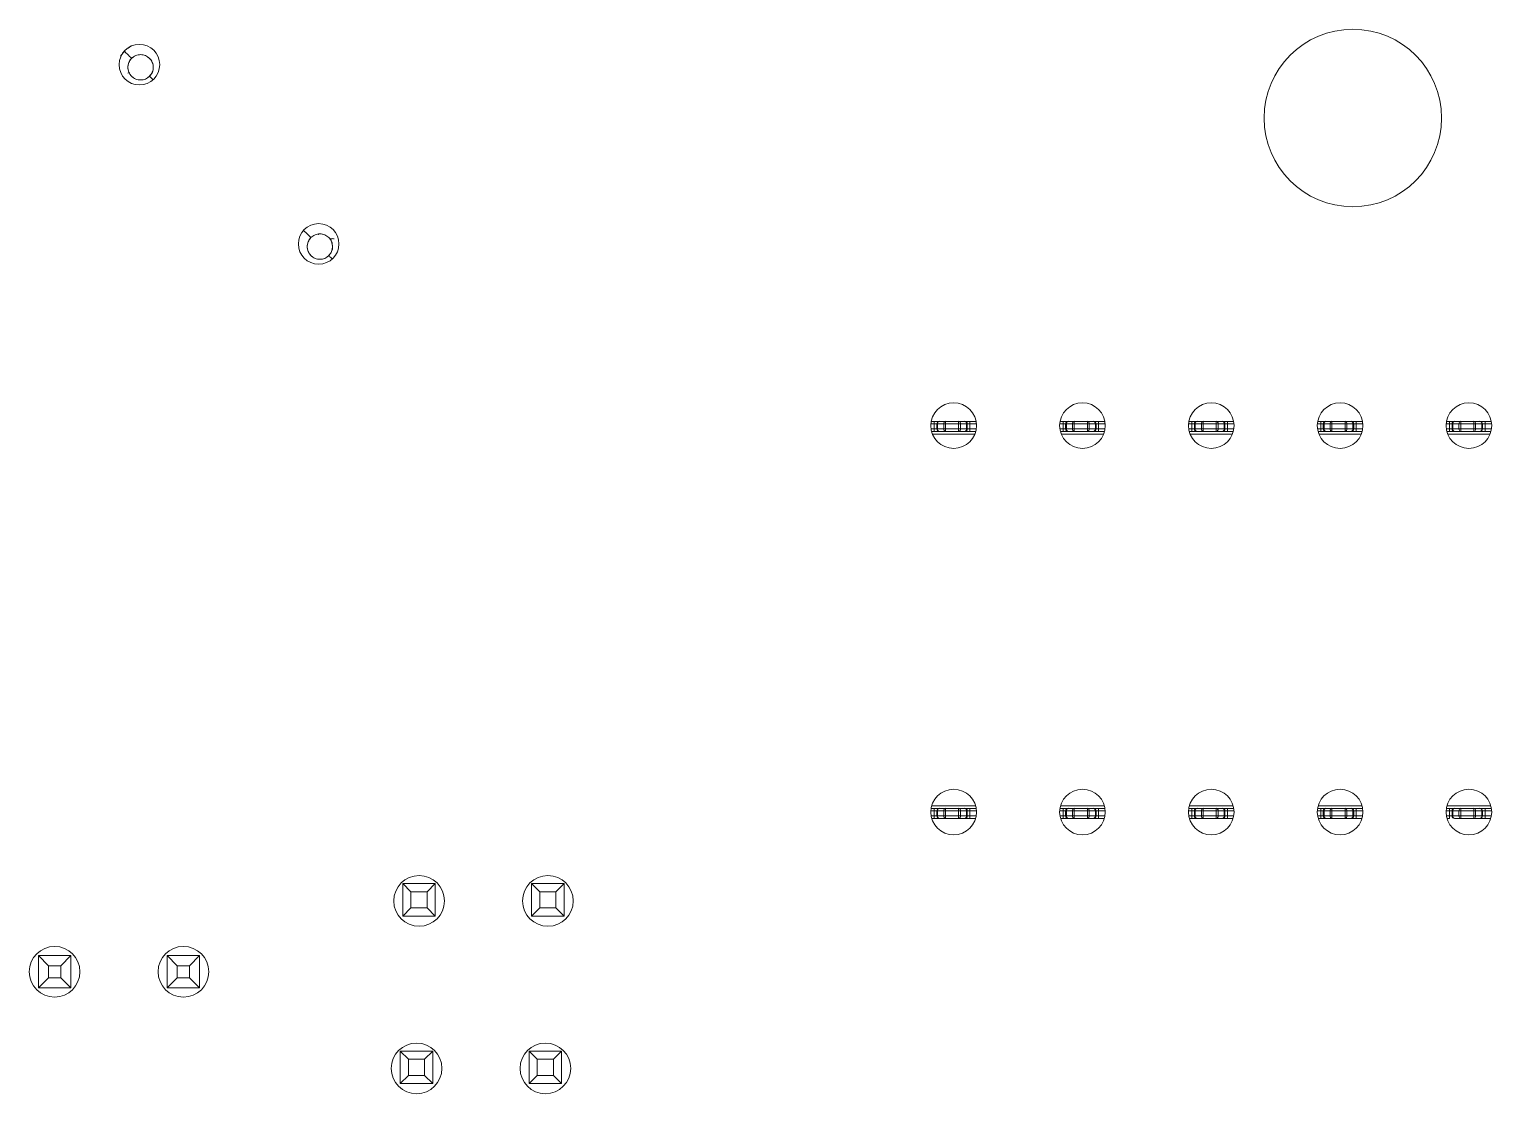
# Model space of a CAD drawing. Header units: millimetres. Extents: x -1 to 210, y -19 to 296.
# Drawn here: x 78.76 to 107.59, y 128.2 to 149.19 of the extents above; entities that cross this region are included whole.
import ezdxf

# ---------------------------------------------------------------- set-up
doc = ezdxf.new("R2010")
doc.units = ezdxf.units.MM

msp = doc.modelspace()

# ---------------------------------------------------------------- linework, layer by layer
at = {"color": 7, "linetype": 'Continuous', "lineweight": 15}
for p, q in [((80.763, 148.856), (80.707, 148.812)), ((80.632, 148.753), (80.554, 148.655)), ((80.697, 148.319), (80.729, 148.323)), ((81.179, 148.326), (81.128, 148.256)), ((84.46, 145.131), (84.465, 145.145)), ((84.269, 145.032), (84.281, 145.034)), ((84.307, 144.736), (84.304, 144.73)), ((96.536, 141.404), (96.602, 141.404)), ((96.542, 141.454), (96.602, 141.454)), ((97.426, 141.454), (96.542, 141.454)), ((96.602, 141.454), (96.602, 141.404)), ((96.602, 141.404), (96.652, 141.404)), ((96.602, 141.304), (96.602, 141.404)), ((96.652, 141.404), (96.667, 141.404)), ((96.652, 141.304), (96.652, 141.404)), ((96.652, 141.404), (96.652, 141.304)), ((96.667, 141.404), (96.788, 141.404)), ((96.667, 141.404), (96.667, 141.304)), ((96.702, 141.454), (96.823, 141.454)), ((96.788, 141.304), (96.788, 141.404)), ((96.788, 141.404), (96.823, 141.404)), ((96.823, 141.454), (96.823, 141.404)), ((96.823, 141.454), (97.082, 141.454)), ((96.823, 141.404), (96.823, 141.304)), ((96.823, 141.404), (97.082, 141.404)), ((97.082, 141.404), (97.082, 141.454)), ((97.082, 141.454), (97.202, 141.454)), ((97.082, 141.304), (97.082, 141.404)), ((97.082, 141.404), (97.117, 141.404)), ((97.117, 141.404), (97.117, 141.304)), ((97.117, 141.404), (97.238, 141.404)), ((97.238, 141.304), (97.238, 141.404)), ((97.238, 141.404), (97.252, 141.404)), ((97.252, 141.404), (97.252, 141.304)), ((97.252, 141.404), (97.302, 141.404)), ((97.252, 141.304), (97.252, 141.404)), ((97.302, 141.454), (97.426, 141.454)), ((97.302, 141.454), (97.302, 141.404)), ((97.302, 141.404), (97.302, 141.304)), ((97.302, 141.404), (97.433, 141.404)), ((99.076, 141.404), (99.142, 141.404)), ((99.082, 141.454), (99.142, 141.454)), ((99.966, 141.454), (99.082, 141.454)), ((99.142, 141.454), (99.142, 141.404)), ((99.142, 141.404), (99.192, 141.404)), ((99.142, 141.304), (99.142, 141.404)), ((99.192, 141.404), (99.207, 141.404)), ((99.192, 141.304), (99.192, 141.404)), ((99.192, 141.404), (99.192, 141.304)), ((99.207, 141.404), (99.328, 141.404)), ((99.207, 141.404), (99.207, 141.304)), ((99.242, 141.454), (99.363, 141.454)), ((99.328, 141.304), (99.328, 141.404)), ((99.328, 141.404), (99.363, 141.404)), ((99.363, 141.454), (99.363, 141.404)), ((99.363, 141.454), (99.622, 141.454)), ((99.363, 141.404), (99.363, 141.304)), ((99.363, 141.404), (99.622, 141.404)), ((99.622, 141.404), (99.622, 141.454)), ((99.622, 141.454), (99.742, 141.454)), ((99.622, 141.304), (99.622, 141.404)), ((99.622, 141.404), (99.657, 141.404)), ((99.657, 141.404), (99.657, 141.304)), ((99.657, 141.404), (99.778, 141.404)), ((99.778, 141.44), (99.778, 141.44)), ((99.778, 141.304), (99.778, 141.404)), ((99.778, 141.404), (99.792, 141.404)), ((99.792, 141.404), (99.792, 141.304)), ((99.792, 141.404), (99.842, 141.404)), ((99.792, 141.304), (99.792, 141.404)), ((99.842, 141.454), (99.966, 141.454)), ((99.842, 141.454), (99.842, 141.404)), ((99.842, 141.404), (99.842, 141.304)), ((99.842, 141.404), (99.973, 141.404)), ((101.616, 141.404), (101.682, 141.404)), ((101.622, 141.454), (101.682, 141.454)), ((102.506, 141.454), (101.622, 141.454)), ((101.682, 141.454), (101.682, 141.404)), ((101.682, 141.404), (101.732, 141.404)), ((101.682, 141.304), (101.682, 141.404)), ((101.732, 141.404), (101.747, 141.404)), ((101.732, 141.304), (101.732, 141.404)), ((101.732, 141.404), (101.732, 141.304)), ((101.747, 141.404), (101.868, 141.404)), ((101.747, 141.404), (101.747, 141.304)), ((101.782, 141.454), (101.903, 141.454)), ((101.868, 141.304), (101.868, 141.404)), ((101.868, 141.404), (101.903, 141.404)), ((101.903, 141.454), (101.903, 141.404)), ((101.903, 141.454), (102.162, 141.454)), ((101.903, 141.404), (101.903, 141.304)), ((101.903, 141.404), (102.162, 141.404)), ((102.162, 141.404), (102.162, 141.454)), ((102.162, 141.454), (102.282, 141.454)), ((102.162, 141.304), (102.162, 141.404)), ((102.162, 141.404), (102.197, 141.404)), ((102.197, 141.404), (102.197, 141.304)), ((102.197, 141.404), (102.318, 141.404)), ((102.318, 141.44), (102.318, 141.44)), ((102.318, 141.304), (102.318, 141.404)), ((102.318, 141.404), (102.332, 141.404)), ((102.332, 141.404), (102.332, 141.304)), ((102.332, 141.404), (102.382, 141.404)), ((102.332, 141.304), (102.332, 141.404)), ((102.382, 141.454), (102.506, 141.454)), ((102.382, 141.454), (102.382, 141.404)), ((102.382, 141.404), (102.382, 141.304)), ((102.382, 141.404), (102.513, 141.404)), ((104.156, 141.404), (104.222, 141.404)), ((104.162, 141.454), (104.222, 141.454)), ((105.046, 141.454), (104.162, 141.454)), ((104.222, 141.454), (104.222, 141.404)), ((104.222, 141.404), (104.272, 141.404)), ((104.222, 141.304), (104.222, 141.404)), ((104.272, 141.404), (104.287, 141.404)), ((104.272, 141.304), (104.272, 141.404)), ((104.272, 141.404), (104.272, 141.304)), ((104.287, 141.404), (104.408, 141.404)), ((104.287, 141.404), (104.287, 141.304)), ((104.322, 141.454), (104.443, 141.454)), ((104.408, 141.404), (104.443, 141.404)), ((104.408, 141.304), (104.408, 141.404)), ((104.443, 141.454), (104.443, 141.404)), ((104.443, 141.454), (104.702, 141.454)), ((104.443, 141.404), (104.443, 141.304)), ((104.443, 141.404), (104.702, 141.404)), ((104.702, 141.404), (104.702, 141.454)), ((104.702, 141.454), (104.822, 141.454)), ((104.702, 141.304), (104.702, 141.404)), ((104.702, 141.404), (104.737, 141.404)), ((104.737, 141.404), (104.737, 141.304)), ((104.737, 141.404), (104.858, 141.404)), ((104.858, 141.304), (104.858, 141.404)), ((104.858, 141.404), (104.872, 141.404)), ((104.872, 141.404), (104.872, 141.304)), ((104.872, 141.404), (104.922, 141.404)), ((104.872, 141.304), (104.872, 141.404)), ((104.922, 141.454), (105.046, 141.454)), ((104.922, 141.454), (104.922, 141.404)), ((104.922, 141.404), (104.922, 141.304)), ((104.922, 141.404), (105.053, 141.404)), ((106.696, 141.404), (106.762, 141.404)), ((106.702, 141.454), (106.762, 141.454)), ((107.586, 141.454), (106.702, 141.454)), ((106.762, 141.454), (106.762, 141.404)), ((106.762, 141.404), (106.812, 141.404)), ((106.762, 141.304), (106.762, 141.404)), ((106.812, 141.404), (106.827, 141.404)), ((106.812, 141.304), (106.812, 141.404)), ((106.812, 141.404), (106.812, 141.304)), ((106.827, 141.404), (106.948, 141.404)), ((106.827, 141.404), (106.827, 141.304)), ((106.862, 141.454), (106.983, 141.454)), ((106.948, 141.404), (106.983, 141.404)), ((106.948, 141.304), (106.948, 141.404)), ((106.983, 141.454), (106.983, 141.404)), ((106.983, 141.454), (107.242, 141.454)), ((106.983, 141.404), (106.983, 141.304)), ((106.983, 141.404), (107.242, 141.404)), ((107.242, 141.404), (107.242, 141.454)), ((107.242, 141.454), (107.362, 141.454)), ((107.242, 141.304), (107.242, 141.404)), ((107.242, 141.404), (107.277, 141.404)), ((107.277, 141.404), (107.277, 141.304)), ((107.277, 141.404), (107.398, 141.404)), ((107.398, 141.304), (107.398, 141.404)), ((107.398, 141.404), (107.412, 141.404)), ((107.412, 141.404), (107.412, 141.304)), ((107.412, 141.404), (107.462, 141.404)), ((107.412, 141.304), (107.412, 141.404)), ((107.462, 141.454), (107.586, 141.454)), ((107.462, 141.454), (107.462, 141.404)), ((107.462, 141.404), (107.462, 141.304)), ((107.462, 141.404), (107.593, 141.404)), ((96.539, 141.304), (96.602, 141.304)), ((96.55, 141.254), (96.602, 141.254)), ((97.419, 141.254), (96.55, 141.254)), ((96.566, 141.204), (97.403, 141.204)), ((96.652, 141.304), (96.602, 141.304)), ((96.602, 141.304), (96.602, 141.254)), ((96.652, 141.304), (96.667, 141.304)), ((96.667, 141.304), (96.788, 141.304)), ((96.702, 141.254), (96.823, 141.254)), ((96.788, 141.304), (96.823, 141.304)), ((96.823, 141.304), (96.823, 141.254)), ((96.823, 141.304), (97.082, 141.304)), ((96.823, 141.254), (97.082, 141.254)), ((97.082, 141.254), (97.082, 141.304)), ((97.082, 141.304), (97.117, 141.304)), ((97.082, 141.254), (97.202, 141.254)), ((97.117, 141.304), (97.238, 141.304)), ((97.238, 141.304), (97.252, 141.304)), ((97.302, 141.304), (97.252, 141.304)), ((97.302, 141.304), (97.302, 141.254)), ((97.302, 141.304), (97.429, 141.304)), ((97.302, 141.254), (97.419, 141.254)), ((99.079, 141.304), (99.142, 141.304)), ((99.09, 141.254), (99.142, 141.254)), ((99.959, 141.254), (99.09, 141.254)), ((99.106, 141.204), (99.943, 141.204)), ((99.192, 141.304), (99.142, 141.304)), ((99.142, 141.304), (99.142, 141.254)), ((99.192, 141.304), (99.207, 141.304)), ((99.207, 141.304), (99.328, 141.304)), ((99.242, 141.254), (99.363, 141.254)), ((99.328, 141.304), (99.363, 141.304)), ((99.363, 141.304), (99.622, 141.304)), ((99.363, 141.304), (99.363, 141.254)), ((99.363, 141.254), (99.622, 141.254)), ((99.622, 141.254), (99.622, 141.304)), ((99.622, 141.304), (99.657, 141.304)), ((99.622, 141.254), (99.742, 141.254)), ((99.657, 141.304), (99.778, 141.304)), ((99.778, 141.304), (99.792, 141.304)), ((99.842, 141.304), (99.792, 141.304)), ((99.842, 141.304), (99.842, 141.254)), ((99.842, 141.304), (99.969, 141.304)), ((99.842, 141.254), (99.959, 141.254)), ((101.619, 141.304), (101.682, 141.304)), ((101.629, 141.254), (101.682, 141.254)), ((102.499, 141.254), (101.629, 141.254)), ((101.646, 141.204), (102.483, 141.204)), ((101.732, 141.304), (101.682, 141.304)), ((101.682, 141.304), (101.682, 141.254)), ((101.732, 141.304), (101.747, 141.304)), ((101.747, 141.304), (101.868, 141.304)), ((101.782, 141.254), (101.903, 141.254)), ((101.868, 141.304), (101.903, 141.304)), ((101.903, 141.304), (101.903, 141.254)), ((101.903, 141.304), (102.162, 141.304)), ((101.903, 141.254), (102.162, 141.254)), ((102.162, 141.254), (102.162, 141.304)), ((102.162, 141.304), (102.197, 141.304)), ((102.162, 141.254), (102.282, 141.254)), ((102.197, 141.304), (102.318, 141.304)), ((102.318, 141.304), (102.332, 141.304)), ((102.382, 141.304), (102.332, 141.304)), ((102.382, 141.304), (102.382, 141.254)), ((102.382, 141.304), (102.509, 141.304)), ((102.382, 141.254), (102.499, 141.254)), ((104.159, 141.304), (104.222, 141.304)), ((104.169, 141.254), (104.222, 141.254)), ((105.039, 141.254), (104.169, 141.254)), ((104.186, 141.204), (105.023, 141.204)), ((104.272, 141.304), (104.222, 141.304)), ((104.222, 141.304), (104.222, 141.254)), ((104.272, 141.304), (104.287, 141.304)), ((104.287, 141.304), (104.408, 141.304)), ((104.322, 141.254), (104.443, 141.254)), ((104.408, 141.304), (104.443, 141.304)), ((104.443, 141.304), (104.702, 141.304)), ((104.443, 141.304), (104.443, 141.254)), ((104.443, 141.254), (104.702, 141.254)), ((104.702, 141.304), (104.737, 141.304)), ((104.702, 141.254), (104.702, 141.304)), ((104.702, 141.254), (104.822, 141.254)), ((104.737, 141.304), (104.858, 141.304)), ((104.858, 141.304), (104.872, 141.304)), ((104.922, 141.304), (104.872, 141.304)), ((104.922, 141.304), (104.922, 141.254)), ((104.922, 141.304), (105.049, 141.304)), ((104.922, 141.254), (105.039, 141.254)), ((106.699, 141.304), (106.762, 141.304)), ((106.709, 141.254), (106.762, 141.254)), ((107.579, 141.254), (106.709, 141.254)), ((106.726, 141.204), (107.563, 141.204)), ((106.812, 141.304), (106.762, 141.304)), ((106.762, 141.304), (106.762, 141.254)), ((106.812, 141.304), (106.827, 141.304)), ((106.827, 141.304), (106.948, 141.304)), ((106.862, 141.254), (106.983, 141.254)), ((106.948, 141.304), (106.983, 141.304)), ((106.983, 141.304), (107.242, 141.304)), ((106.983, 141.304), (106.983, 141.254)), ((106.983, 141.254), (107.242, 141.254)), ((107.242, 141.254), (107.242, 141.304)), ((107.242, 141.304), (107.277, 141.304)), ((107.242, 141.254), (107.362, 141.254)), ((107.277, 141.304), (107.398, 141.304)), ((107.398, 141.304), (107.412, 141.304)), ((107.462, 141.304), (107.412, 141.304)), ((107.462, 141.304), (107.462, 141.254)), ((107.462, 141.304), (107.589, 141.304)), ((107.462, 141.254), (107.579, 141.254)), ((96.602, 133.823), (96.54, 133.823)), ((96.54, 133.823), (97.428, 133.823)), ((97.417, 133.873), (96.551, 133.873)), ((96.602, 133.773), (96.602, 133.823)), ((96.823, 133.823), (96.702, 133.823)), ((96.823, 133.823), (96.823, 133.773)), ((97.082, 133.823), (96.823, 133.823)), ((97.082, 133.773), (97.082, 133.823)), ((97.202, 133.823), (97.082, 133.823)), ((97.428, 133.823), (97.302, 133.823)), ((97.302, 133.773), (97.302, 133.823)), ((99.142, 133.823), (99.08, 133.823)), ((99.08, 133.823), (99.968, 133.823)), ((99.957, 133.873), (99.091, 133.873)), ((99.142, 133.773), (99.142, 133.823)), ((99.363, 133.823), (99.242, 133.823)), ((99.363, 133.823), (99.363, 133.773)), ((99.622, 133.823), (99.363, 133.823)), ((99.622, 133.773), (99.622, 133.823)), ((99.742, 133.823), (99.622, 133.823)), ((99.968, 133.823), (99.842, 133.823)), ((99.842, 133.773), (99.842, 133.823)), ((101.682, 133.823), (101.62, 133.823)), ((101.62, 133.823), (102.508, 133.823)), ((102.497, 133.873), (101.631, 133.873)), ((101.682, 133.773), (101.682, 133.823)), ((101.903, 133.823), (101.782, 133.823)), ((101.903, 133.823), (101.903, 133.773)), ((102.162, 133.823), (101.903, 133.823)), ((102.162, 133.773), (102.162, 133.823)), ((102.282, 133.823), (102.162, 133.823)), ((102.508, 133.823), (102.382, 133.823)), ((102.382, 133.773), (102.382, 133.823)), ((104.222, 133.823), (104.16, 133.823)), ((104.16, 133.823), (105.048, 133.823)), ((105.037, 133.873), (104.171, 133.873)), ((104.222, 133.773), (104.222, 133.823)), ((104.443, 133.823), (104.322, 133.823)), ((104.443, 133.823), (104.443, 133.773)), ((104.702, 133.823), (104.443, 133.823)), ((104.702, 133.773), (104.702, 133.823)), ((104.822, 133.823), (104.702, 133.823)), ((105.048, 133.823), (104.922, 133.823)), ((104.922, 133.773), (104.922, 133.823)), ((106.762, 133.823), (106.7, 133.823)), ((106.7, 133.823), (107.588, 133.823)), ((107.577, 133.873), (106.711, 133.873)), ((106.762, 133.773), (106.762, 133.823)), ((106.983, 133.823), (106.862, 133.823)), ((106.983, 133.823), (106.983, 133.773)), ((107.242, 133.823), (106.983, 133.823)), ((107.242, 133.773), (107.242, 133.823)), ((107.362, 133.823), (107.242, 133.823)), ((107.588, 133.823), (107.462, 133.823)), ((107.462, 133.773), (107.462, 133.823)), ((96.602, 133.773), (96.535, 133.773)), ((96.602, 133.673), (96.541, 133.673)), ((96.602, 133.623), (96.553, 133.623)), ((96.602, 133.773), (96.652, 133.773)), ((96.602, 133.673), (96.602, 133.773)), ((96.652, 133.673), (96.602, 133.673)), ((96.602, 133.623), (96.602, 133.673)), ((96.667, 133.773), (96.652, 133.773)), ((96.652, 133.673), (96.652, 133.773)), ((96.667, 133.673), (96.652, 133.673)), ((96.788, 133.773), (96.667, 133.773)), ((96.667, 133.773), (96.667, 133.673)), ((96.788, 133.673), (96.667, 133.673)), ((96.667, 133.638), (96.667, 133.638)), ((96.823, 133.623), (96.702, 133.623)), ((96.823, 133.773), (96.788, 133.773)), ((96.788, 133.673), (96.788, 133.773)), ((96.823, 133.673), (96.788, 133.673)), ((96.823, 133.773), (96.823, 133.673)), ((97.082, 133.773), (96.823, 133.773)), ((97.082, 133.673), (96.823, 133.673)), ((96.823, 133.673), (96.823, 133.623)), ((97.082, 133.623), (96.823, 133.623)), ((97.082, 133.673), (97.082, 133.773)), ((97.117, 133.773), (97.082, 133.773)), ((97.082, 133.623), (97.082, 133.673)), ((97.117, 133.673), (97.082, 133.673)), ((97.202, 133.623), (97.082, 133.623)), ((97.117, 133.773), (97.117, 133.673)), ((97.238, 133.773), (97.117, 133.773)), ((97.238, 133.673), (97.117, 133.673)), ((97.238, 133.673), (97.238, 133.773)), ((97.252, 133.773), (97.238, 133.773)), ((97.252, 133.673), (97.238, 133.673)), ((97.252, 133.773), (97.252, 133.673)), ((97.252, 133.773), (97.302, 133.773)), ((97.302, 133.673), (97.252, 133.673)), ((97.302, 133.773), (97.302, 133.673)), ((97.434, 133.773), (97.302, 133.773)), ((97.302, 133.623), (97.302, 133.673)), ((97.428, 133.673), (97.302, 133.673)), ((97.416, 133.623), (97.302, 133.623)), ((99.142, 133.773), (99.075, 133.773)), ((99.142, 133.673), (99.081, 133.673)), ((99.142, 133.623), (99.093, 133.623)), ((99.142, 133.773), (99.192, 133.773)), ((99.142, 133.673), (99.142, 133.773)), ((99.192, 133.673), (99.142, 133.673)), ((99.142, 133.623), (99.142, 133.673)), ((99.207, 133.773), (99.192, 133.773)), ((99.192, 133.673), (99.192, 133.773)), ((99.207, 133.673), (99.192, 133.673)), ((99.328, 133.773), (99.207, 133.773)), ((99.207, 133.773), (99.207, 133.673)), ((99.328, 133.673), (99.207, 133.673)), ((99.207, 133.638), (99.207, 133.638)), ((99.363, 133.623), (99.242, 133.623)), ((99.363, 133.773), (99.328, 133.773)), ((99.328, 133.673), (99.328, 133.773)), ((99.363, 133.673), (99.328, 133.673)), ((99.363, 133.773), (99.363, 133.673)), ((99.622, 133.773), (99.363, 133.773)), ((99.622, 133.673), (99.363, 133.673)), ((99.363, 133.673), (99.363, 133.623)), ((99.622, 133.623), (99.363, 133.623)), ((99.622, 133.673), (99.622, 133.773)), ((99.657, 133.773), (99.622, 133.773)), ((99.622, 133.623), (99.622, 133.673)), ((99.657, 133.673), (99.622, 133.673)), ((99.742, 133.623), (99.622, 133.623)), ((99.657, 133.773), (99.657, 133.673)), ((99.778, 133.773), (99.657, 133.773)), ((99.778, 133.673), (99.657, 133.673)), ((99.778, 133.673), (99.778, 133.773)), ((99.792, 133.773), (99.778, 133.773)), ((99.792, 133.673), (99.778, 133.673)), ((99.792, 133.773), (99.792, 133.673)), ((99.792, 133.773), (99.842, 133.773)), ((99.842, 133.673), (99.792, 133.673)), ((99.842, 133.773), (99.842, 133.673)), ((99.974, 133.773), (99.842, 133.773)), ((99.842, 133.623), (99.842, 133.673)), ((99.968, 133.673), (99.842, 133.673)), ((99.956, 133.623), (99.842, 133.623)), ((101.682, 133.773), (101.615, 133.773)), ((101.682, 133.673), (101.621, 133.673)), ((101.682, 133.623), (101.633, 133.623)), ((101.682, 133.773), (101.732, 133.773)), ((101.682, 133.673), (101.682, 133.773)), ((101.732, 133.673), (101.682, 133.673)), ((101.682, 133.623), (101.682, 133.673)), ((101.747, 133.773), (101.732, 133.773)), ((101.732, 133.673), (101.732, 133.773)), ((101.747, 133.673), (101.732, 133.673)), ((101.868, 133.773), (101.747, 133.773)), ((101.747, 133.773), (101.747, 133.673)), ((101.868, 133.673), (101.747, 133.673)), ((101.747, 133.638), (101.747, 133.638)), ((101.903, 133.623), (101.782, 133.623)), ((101.903, 133.773), (101.868, 133.773)), ((101.868, 133.673), (101.868, 133.773)), ((101.903, 133.673), (101.868, 133.673)), ((101.903, 133.773), (101.903, 133.673)), ((102.162, 133.773), (101.903, 133.773)), ((102.162, 133.673), (101.903, 133.673)), ((101.903, 133.673), (101.903, 133.623)), ((102.162, 133.623), (101.903, 133.623)), ((102.162, 133.673), (102.162, 133.773)), ((102.197, 133.773), (102.162, 133.773)), ((102.162, 133.623), (102.162, 133.673)), ((102.197, 133.673), (102.162, 133.673)), ((102.282, 133.623), (102.162, 133.623)), ((102.197, 133.773), (102.197, 133.673)), ((102.318, 133.773), (102.197, 133.773)), ((102.318, 133.673), (102.197, 133.673)), ((102.318, 133.809), (102.318, 133.809)), ((102.318, 133.673), (102.318, 133.773)), ((102.332, 133.773), (102.318, 133.773)), ((102.332, 133.673), (102.318, 133.673)), ((102.332, 133.773), (102.332, 133.673)), ((102.332, 133.773), (102.382, 133.773)), ((102.382, 133.673), (102.332, 133.673)), ((102.382, 133.773), (102.382, 133.673)), ((102.514, 133.773), (102.382, 133.773)), ((102.382, 133.623), (102.382, 133.673)), ((102.508, 133.673), (102.382, 133.673)), ((102.496, 133.623), (102.382, 133.623)), ((104.222, 133.773), (104.155, 133.773)), ((104.222, 133.673), (104.161, 133.673)), ((104.222, 133.623), (104.173, 133.623)), ((104.222, 133.773), (104.272, 133.773)), ((104.222, 133.673), (104.222, 133.773)), ((104.272, 133.673), (104.222, 133.673)), ((104.222, 133.623), (104.222, 133.673)), ((104.287, 133.773), (104.272, 133.773)), ((104.272, 133.673), (104.272, 133.773)), ((104.287, 133.673), (104.272, 133.673)), ((104.408, 133.773), (104.287, 133.773)), ((104.287, 133.773), (104.287, 133.673)), ((104.408, 133.673), (104.287, 133.673)), ((104.443, 133.623), (104.322, 133.623)), ((104.443, 133.773), (104.408, 133.773)), ((104.408, 133.673), (104.408, 133.773)), ((104.443, 133.673), (104.408, 133.673)), ((104.443, 133.773), (104.443, 133.673)), ((104.702, 133.773), (104.443, 133.773)), ((104.702, 133.673), (104.443, 133.673)), ((104.443, 133.673), (104.443, 133.623)), ((104.702, 133.623), (104.443, 133.623)), ((104.702, 133.673), (104.702, 133.773)), ((104.737, 133.773), (104.702, 133.773)), ((104.702, 133.623), (104.702, 133.673)), ((104.737, 133.673), (104.702, 133.673)), ((104.822, 133.623), (104.702, 133.623)), ((104.737, 133.773), (104.737, 133.673)), ((104.858, 133.773), (104.737, 133.773)), ((104.858, 133.673), (104.737, 133.673)), ((104.858, 133.673), (104.858, 133.773)), ((104.872, 133.773), (104.858, 133.773)), ((104.872, 133.673), (104.858, 133.673)), ((104.872, 133.773), (104.872, 133.673)), ((104.872, 133.773), (104.922, 133.773)), ((104.922, 133.673), (104.872, 133.673)), ((104.922, 133.773), (104.922, 133.673)), ((105.054, 133.773), (104.922, 133.773)), ((104.922, 133.623), (104.922, 133.673)), ((105.048, 133.673), (104.922, 133.673)), ((105.036, 133.623), (104.922, 133.623)), ((106.762, 133.773), (106.695, 133.773)), ((106.762, 133.673), (106.701, 133.673)), ((106.762, 133.623), (106.713, 133.623)), ((106.762, 133.773), (106.812, 133.773)), ((106.762, 133.673), (106.762, 133.773)), ((106.812, 133.673), (106.762, 133.673)), ((106.762, 133.623), (106.762, 133.673)), ((106.827, 133.773), (106.812, 133.773)), ((106.812, 133.673), (106.812, 133.773)), ((106.812, 133.773), (106.812, 133.673)), ((106.827, 133.673), (106.812, 133.673)), ((106.948, 133.773), (106.827, 133.773)), ((106.827, 133.773), (106.827, 133.673)), ((106.948, 133.673), (106.827, 133.673)), ((106.983, 133.623), (106.862, 133.623)), ((106.983, 133.773), (106.948, 133.773)), ((106.948, 133.673), (106.948, 133.773)), ((106.983, 133.673), (106.948, 133.673)), ((107.242, 133.773), (106.983, 133.773)), ((106.983, 133.773), (106.983, 133.673)), ((107.242, 133.673), (106.983, 133.673)), ((106.983, 133.673), (106.983, 133.623)), ((107.242, 133.623), (106.983, 133.623)), ((107.242, 133.673), (107.242, 133.773)), ((107.277, 133.773), (107.242, 133.773)), ((107.242, 133.623), (107.242, 133.673)), ((107.277, 133.673), (107.242, 133.673)), ((107.362, 133.623), (107.242, 133.623)), ((107.277, 133.773), (107.277, 133.673)), ((107.398, 133.773), (107.277, 133.773)), ((107.398, 133.673), (107.277, 133.673)), ((107.398, 133.673), (107.398, 133.773)), ((107.412, 133.773), (107.398, 133.773)), ((107.412, 133.673), (107.398, 133.673)), ((107.412, 133.773), (107.412, 133.673)), ((107.412, 133.773), (107.462, 133.773)), ((107.462, 133.673), (107.412, 133.673)), ((107.462, 133.773), (107.462, 133.673)), ((107.594, 133.773), (107.462, 133.773)), ((107.462, 133.623), (107.462, 133.673)), ((107.588, 133.673), (107.462, 133.673)), ((107.576, 133.623), (107.462, 133.623)), ((86.122, 132.34), (86.762, 132.34)), ((86.122, 131.7), (86.122, 132.34)), ((86.122, 132.34), (86.122, 131.7)), ((86.282, 132.18), (86.122, 132.34)), ((86.282, 132.18), (86.282, 131.86)), ((86.602, 132.18), (86.282, 132.18)), ((86.602, 132.18), (86.762, 132.34)), ((86.602, 131.86), (86.602, 132.18)), ((86.762, 132.34), (86.762, 131.7)), ((88.662, 132.34), (88.822, 132.18)), ((89.302, 132.34), (88.662, 132.34)), ((88.662, 131.7), (88.662, 132.34)), ((88.662, 132.34), (88.662, 131.7)), ((88.822, 132.18), (89.142, 132.18)), ((88.822, 132.18), (88.822, 131.86)), ((89.142, 132.18), (89.302, 132.34)), ((89.142, 131.86), (89.142, 132.18)), ((89.302, 132.34), (89.302, 131.7)), ((86.282, 131.86), (86.122, 131.7)), ((86.602, 131.86), (86.282, 131.86)), ((86.762, 131.7), (86.602, 131.86)), ((88.662, 131.7), (88.822, 131.86)), ((88.822, 131.86), (89.142, 131.86)), ((89.142, 131.86), (89.302, 131.7)), ((86.762, 131.7), (86.122, 131.7)), ((89.302, 131.7), (88.662, 131.7)), ((78.935, 130.921), (79.575, 130.921)), ((79.135, 130.721), (78.935, 130.921)), ((78.935, 130.281), (78.935, 130.921)), ((79.375, 130.721), (79.135, 130.721)), ((79.135, 130.481), (79.135, 130.721)), ((79.375, 130.721), (79.575, 130.921)), ((79.375, 130.481), (79.375, 130.721)), ((79.575, 130.921), (79.575, 130.281)), ((81.475, 130.921), (82.115, 130.921)), ((81.675, 130.721), (81.475, 130.921)), ((81.475, 130.281), (81.475, 130.921)), ((81.915, 130.721), (81.675, 130.721)), ((81.675, 130.481), (81.675, 130.721)), ((81.915, 130.721), (82.115, 130.921)), ((81.915, 130.481), (81.915, 130.721)), ((82.115, 130.921), (82.115, 130.281)), ((78.935, 130.281), (79.135, 130.481)), ((79.135, 130.481), (79.375, 130.481)), ((79.575, 130.281), (79.375, 130.481)), ((81.475, 130.281), (81.675, 130.481)), ((81.675, 130.481), (81.915, 130.481)), ((82.115, 130.281), (81.915, 130.481)), ((79.575, 130.281), (78.935, 130.281)), ((82.115, 130.281), (81.475, 130.281)), ((86.071, 129.038), (86.711, 129.038)), ((86.071, 129.038), (86.071, 128.398)), ((86.231, 128.878), (86.071, 129.038)), ((86.711, 129.038), (86.551, 128.878)), ((86.711, 129.038), (86.711, 128.398)), ((88.611, 129.038), (89.251, 129.038)), ((88.611, 129.038), (88.611, 128.398)), ((88.771, 128.878), (88.611, 129.038)), ((89.251, 129.038), (89.091, 128.878)), ((89.251, 128.398), (89.251, 129.038)), ((86.231, 128.558), (86.231, 128.878)), ((86.231, 128.878), (86.551, 128.878)), ((86.551, 128.878), (86.551, 128.558)), ((88.771, 128.878), (88.771, 128.558)), ((89.091, 128.878), (88.771, 128.878)), ((89.091, 128.878), (89.091, 128.558)), ((86.071, 128.398), (86.231, 128.558)), ((86.711, 128.398), (86.071, 128.398)), ((86.551, 128.558), (86.231, 128.558)), ((86.551, 128.558), (86.711, 128.398)), ((88.771, 128.558), (88.611, 128.398)), ((88.611, 128.398), (89.251, 128.398)), ((89.091, 128.558), (88.771, 128.558)), ((89.251, 128.398), (89.091, 128.558))]:
    msp.add_line(p, q, dxfattribs=at)
at = {"color": 7, "linetype": 'Continuous', "lineweight": 15, "flags": 128}
for points in [[(80.632, 148.753), (80.662, 148.723), (80.69, 148.696), (80.714, 148.671), (80.735, 148.651), (80.751, 148.634), (80.764, 148.622), (80.771, 148.614), (80.774, 148.612)], [(80.774, 148.612), (80.771, 148.614), (80.764, 148.622), (80.751, 148.634), (80.735, 148.651), (80.714, 148.671), (80.69, 148.696), (80.662, 148.723), (80.632, 148.753)], [(81.127, 148.258), (81.131, 148.254), (81.143, 148.242), (81.163, 148.222), (81.189, 148.196), (81.195, 148.191)], [(81.195, 148.191), (81.189, 148.196), (81.163, 148.222), (81.143, 148.242), (81.131, 148.254), (81.127, 148.258)], [(84.309, 145.076), (84.305, 145.08), (84.293, 145.092), (84.273, 145.112), (84.247, 145.138), (84.215, 145.17), (84.178, 145.207), (84.165, 145.22)], [(84.165, 145.22), (84.178, 145.207), (84.215, 145.17), (84.247, 145.138), (84.273, 145.112), (84.293, 145.092), (84.305, 145.08), (84.309, 145.076)], [(84.73, 144.655), (84.723, 144.663), (84.702, 144.684), (84.685, 144.7), (84.673, 144.713), (84.665, 144.72), (84.663, 144.723)], [(84.663, 144.723), (84.665, 144.72), (84.673, 144.713), (84.685, 144.7), (84.702, 144.684), (84.723, 144.663), (84.73, 144.655)]]:
    msp.add_lwpolyline(points, dxfattribs=at)
at = {"color": 7, "linetype": 'Continuous', "lineweight": 15}
for centre, radius in [((104.856, 147.435), 1.75), ((80.927, 148.487), 0.4), ((84.462, 144.952), 0.4), ((96.984, 141.37), 0.45), ((99.524, 141.37), 0.45), ((102.064, 141.37), 0.45), ((104.604, 141.37), 0.45), ((107.144, 141.37), 0.45), ((96.984, 133.75), 0.45), ((99.524, 133.75), 0.45), ((102.064, 133.75), 0.45), ((104.604, 133.75), 0.45), ((107.144, 133.75), 0.45), ((86.443, 131.998), 0.5), ((88.983, 131.998), 0.5), ((79.255, 130.601), 0.5), ((81.795, 130.601), 0.5), ((86.393, 128.696), 0.5), ((88.933, 128.696), 0.5)]:
    msp.add_circle(centre, radius, dxfattribs=at)
for centre, radius, start, end in [((80.95, 148.435), 0.25, 135, 315), ((80.95, 148.435), 0.25, 315, 135), ((84.486, 144.899), 0.25, 135, 315), ((84.486, 144.899), 0.25, 315, 135), ((96.702, 141.404), 0.05, 90.0002, 180), ((96.702, 141.404), 0.05, 90, 180), ((96.711, 141.411), 0.0446, 101.4223, 188.0467), ((96.832, 141.411), 0.0446, 101.4223, 188.0467), ((97.073, 141.411), 0.0446, 351.949, 78.5763), ((97.193, 141.411), 0.0446, 351.9485, 78.5768), ((97.202, 141.404), 0.05, 360, 90), ((97.202, 141.404), 0.05, 360, 90), ((99.242, 141.404), 0.05, 90.0002, 180), ((99.242, 141.404), 0.05, 90, 180), ((99.251, 141.411), 0.0446, 101.4228, 188.0462), ((99.372, 141.411), 0.0446, 101.4228, 188.0462), ((99.613, 141.411), 0.0446, 351.9463, 78.579), ((99.733, 141.411), 0.0446, 351.951, 78.58), ((99.742, 141.404), 0.05, 360, 90), ((99.742, 141.404), 0.05, 360, 90), ((101.782, 141.404), 0.05, 90.0002, 180), ((101.782, 141.404), 0.05, 90, 180), ((101.791, 141.411), 0.0446, 101.4206, 188.0512), ((101.912, 141.411), 0.0446, 101.4206, 188.0512), ((102.153, 141.411), 0.0446, 351.951, 78.58), ((102.273, 141.411), 0.0446, 351.951, 78.58), ((102.282, 141.404), 0.05, 360, 90), ((102.282, 141.404), 0.05, 360, 90), ((104.322, 141.404), 0.05, 90.0002, 180), ((104.322, 141.404), 0.05, 90, 180), ((104.331, 141.411), 0.0446, 101.4206, 188.0512), ((104.452, 141.411), 0.0446, 101.4206, 188.0512), ((104.693, 141.411), 0.0446, 351.951, 78.58), ((104.813, 141.411), 0.0446, 351.9514, 78.5768), ((104.822, 141.404), 0.05, 360, 90), ((104.822, 141.404), 0.05, 360, 90), ((106.862, 141.404), 0.05, 90.0002, 180), ((106.862, 141.404), 0.05, 90, 180), ((106.871, 141.411), 0.0446, 101.4206, 188.0512), ((106.992, 141.411), 0.0446, 101.4206, 188.0512), ((107.233, 141.411), 0.0446, 351.9514, 78.5768), ((107.353, 141.411), 0.0446, 351.9514, 78.5768), ((107.362, 141.404), 0.05, 360, 90), ((107.362, 141.404), 0.05, 360, 90), ((96.702, 141.304), 0.05, 180, 270), ((96.702, 141.304), 0.05, 180, 270), ((96.711, 141.298), 0.0446, 171.9556, 258.5754), ((96.832, 141.298), 0.0446, 171.9556, 258.5754), ((97.073, 141.298), 0.0446, 281.4255, 8.0492), ((97.193, 141.298), 0.0446, 281.4255, 8.0492), ((97.202, 141.304), 0.05, 270, 360), ((97.202, 141.304), 0.05, 270, 360), ((99.242, 141.304), 0.05, 180, 270), ((99.242, 141.304), 0.05, 180, 270), ((99.251, 141.298), 0.0446, 171.9556, 258.5754), ((99.372, 141.298), 0.0446, 171.9556, 258.5754), ((99.613, 141.298), 0.0446, 281.4228, 8.0519), ((99.733, 141.298), 0.0446, 281.4218, 8.0472), ((99.742, 141.304), 0.05, 270, 360), ((99.742, 141.304), 0.05, 270, 360), ((101.782, 141.304), 0.05, 180, 270), ((101.782, 141.304), 0.05, 180, 270), ((101.791, 141.298), 0.0446, 171.9506, 258.5776), ((101.912, 141.298), 0.0446, 171.9506, 258.5776), ((102.153, 141.298), 0.0446, 281.4218, 8.0472), ((102.273, 141.298), 0.0446, 281.4218, 8.0472), ((102.282, 141.304), 0.05, 270, 360), ((102.282, 141.304), 0.05, 270, 360), ((104.322, 141.304), 0.05, 180, 270), ((104.322, 141.304), 0.05, 180, 270), ((104.331, 141.298), 0.0446, 171.9506, 258.5776), ((104.452, 141.298), 0.0446, 171.9506, 258.5776), ((104.693, 141.298), 0.0446, 281.4218, 8.0472), ((104.813, 141.298), 0.0446, 281.425, 8.0468), ((104.822, 141.304), 0.05, 270, 360), ((104.822, 141.304), 0.05, 270, 360), ((106.862, 141.304), 0.05, 180, 270), ((106.862, 141.304), 0.05, 180, 270), ((106.871, 141.298), 0.0446, 171.9506, 258.5776), ((106.992, 141.298), 0.0446, 171.9506, 258.5776), ((107.233, 141.298), 0.0446, 281.425, 8.0468), ((107.353, 141.298), 0.0446, 281.425, 8.0468), ((107.362, 141.304), 0.05, 270, 360), ((107.362, 141.304), 0.05, 270, 360), ((96.702, 133.773), 0.05, 90, 180), ((96.702, 133.773), 0.05, 90, 180), ((96.711, 133.78), 0.0446, 101.4228, 188.0452), ((96.832, 133.78), 0.0446, 101.4228, 188.0452), ((97.073, 133.78), 0.0446, 351.9499, 78.5764), ((97.193, 133.78), 0.0446, 351.9499, 78.5764), ((97.202, 133.773), 0.05, 360, 90), ((97.202, 133.773), 0.05, 360, 90), ((99.242, 133.773), 0.05, 90, 180), ((99.242, 133.773), 0.05, 90, 180), ((99.251, 133.78), 0.0446, 101.4228, 188.0452), ((99.372, 133.78), 0.0446, 101.4228, 188.0452), ((99.613, 133.78), 0.0446, 351.9472, 78.5791), ((99.733, 133.78), 0.0446, 351.9468, 78.5823), ((99.742, 133.773), 0.05, 360, 90), ((99.742, 133.773), 0.05, 360, 90), ((101.782, 133.773), 0.05, 90, 180), ((101.782, 133.773), 0.05, 90, 180), ((101.791, 133.78), 0.0446, 101.4177, 188.0532), ((101.912, 133.78), 0.0446, 101.4205, 188.0503), ((102.153, 133.78), 0.0446, 351.9519, 78.5801), ((102.273, 133.78), 0.0446, 351.9519, 78.5801), ((102.282, 133.773), 0.05, 360, 90), ((102.282, 133.773), 0.05, 360, 90), ((104.322, 133.773), 0.05, 90, 180), ((104.322, 133.773), 0.05, 90, 180), ((104.331, 133.78), 0.0446, 101.4205, 188.0503), ((104.452, 133.78), 0.0446, 101.4205, 188.0503), ((104.693, 133.78), 0.0446, 351.9519, 78.5801), ((104.813, 133.78), 0.0446, 351.9519, 78.5801), ((104.822, 133.773), 0.05, 360, 90), ((104.822, 133.773), 0.05, 360, 90), ((106.862, 133.773), 0.05, 90, 180), ((106.862, 133.773), 0.05, 90, 180), ((106.871, 133.78), 0.0446, 101.4205, 188.0503), ((106.992, 133.78), 0.0446, 101.4205, 188.0503), ((107.233, 133.78), 0.0446, 351.9523, 78.5768), ((107.353, 133.78), 0.0446, 351.9523, 78.5768), ((107.362, 133.773), 0.05, 360, 90), ((107.362, 133.773), 0.05, 360, 90), ((96.702, 133.673), 0.05, 180, 270), ((96.702, 133.673), 0.05, 180, 270), ((96.711, 133.667), 0.0446, 171.9529, 258.5771), ((96.832, 133.667), 0.0446, 171.9529, 258.5771), ((97.073, 133.667), 0.0446, 281.4237, 8.052), ((97.193, 133.667), 0.0446, 281.4237, 8.052), ((97.202, 133.673), 0.05, 269.9998, 360), ((97.202, 133.673), 0.05, 270, 360), ((99.242, 133.673), 0.05, 180, 270), ((99.242, 133.673), 0.05, 180, 270), ((99.251, 133.667), 0.0446, 171.9529, 258.5771), ((99.372, 133.667), 0.0446, 171.9529, 258.5771), ((99.613, 133.667), 0.0446, 281.4211, 8.0546), ((99.733, 133.667), 0.0446, 281.4178, 8.055), ((99.742, 133.673), 0.05, 269.9998, 360), ((99.742, 133.673), 0.05, 270, 360), ((101.782, 133.673), 0.05, 180, 270), ((101.782, 133.673), 0.05, 180, 270), ((101.791, 133.667), 0.0446, 171.945, 258.5822), ((101.912, 133.667), 0.0446, 171.9478, 258.5793), ((102.153, 133.667), 0.0446, 281.4201, 8.0499), ((102.273, 133.667), 0.0446, 281.4201, 8.0499), ((102.282, 133.673), 0.05, 269.9998, 360), ((102.282, 133.673), 0.05, 270, 360), ((104.322, 133.673), 0.05, 180, 270), ((104.322, 133.673), 0.05, 180, 270), ((104.331, 133.667), 0.0446, 171.9478, 258.5793), ((104.452, 133.667), 0.0446, 171.9478, 258.5793), ((104.693, 133.667), 0.0446, 281.4201, 8.0499), ((104.813, 133.667), 0.0446, 281.4201, 8.0499), ((104.822, 133.673), 0.05, 269.9998, 360), ((104.822, 133.673), 0.05, 270, 360), ((106.862, 133.673), 0.05, 180, 270), ((106.862, 133.673), 0.05, 180, 270), ((106.871, 133.667), 0.0446, 171.9478, 258.5793), ((106.992, 133.667), 0.0446, 171.9478, 258.5793), ((107.233, 133.667), 0.0446, 281.4233, 8.0495), ((107.353, 133.667), 0.0446, 281.4201, 8.0499), ((107.362, 133.673), 0.05, 269.9998, 360), ((107.362, 133.673), 0.05, 270, 360)]:
    msp.add_arc(centre, radius, start, end, dxfattribs=at)
for points, knots in [([(81.127, 148.258), (81.102, 148.237), (81.05, 148.196), (80.95, 148.179), (80.852, 148.196), (80.77, 148.254), (80.712, 148.336), (80.695, 148.434), (80.711, 148.535), (80.753, 148.586), (80.774, 148.612)], [0, 0, 0, 0, 0.125148, 0.249937, 0.374594, 0.499968, 0.624622, 0.749999, 0.874455, 1, 1, 1, 1]), ([(80.774, 148.612), (80.799, 148.632), (80.851, 148.674), (80.951, 148.69), (81.049, 148.673), (81.131, 148.616), (81.189, 148.534), (81.206, 148.435), (81.19, 148.335), (81.148, 148.284), (81.127, 148.258)], [0, 0, 0, 0, 0.125144, 0.249939, 0.374591, 0.499969, 0.624623, 0.75, 0.874458, 1, 1, 1, 1]), ([(84.663, 144.723), (84.637, 144.702), (84.586, 144.66), (84.486, 144.644), (84.387, 144.661), (84.305, 144.718), (84.248, 144.801), (84.23, 144.899), (84.247, 144.999), (84.288, 145.05), (84.309, 145.076)], [0, 0, 0, 0, 0.125148, 0.249942, 0.374594, 0.499973, 0.624624, 0.750002, 0.874457, 1, 1, 1, 1]), ([(84.309, 145.076), (84.335, 145.097), (84.386, 145.139), (84.486, 145.155), (84.585, 145.138), (84.667, 145.08), (84.724, 144.998), (84.742, 144.9), (84.725, 144.8), (84.684, 144.748), (84.663, 144.723)], [0, 0, 0, 0, 0.125148, 0.249938, 0.374595, 0.499973, 0.624624, 0.750001, 0.874458, 1, 1, 1, 1]), ([(84.687, 145.04), (84.688, 145.041), (84.698, 145.048), (84.716, 145.054), (84.743, 145.058), (84.758, 145.053), (84.766, 145.051)], [0, 0, 0, 0, 0.046807, 0.419623, 0.708186, 1, 1, 1, 1]), ([(84.712, 145.052), (84.704, 145.049), (84.695, 145.046), (84.688, 145.04), (84.687, 145.04)], [0, 0, 0, 0, 0.954622, 1, 1, 1, 1]), ([(96.602, 141.454), (96.615, 141.454), (96.642, 141.454), (96.669, 141.454), (96.686, 141.454), (96.699, 141.454), (96.701, 141.454), (96.702, 141.454)], [0, 0, 0, 0, 0.250669, 0.499119, 0.624138, 0.746092, 1, 1, 1, 1]), ([(97.202, 141.454), (97.204, 141.454), (97.207, 141.454), (97.226, 141.454), (97.246, 141.454), (97.269, 141.454), (97.289, 141.454), (97.302, 141.454)], [0, 0, 0, 0, 0.250664, 0.499127, 0.624143, 0.746096, 1, 1, 1, 1]), ([(99.142, 141.454), (99.155, 141.454), (99.182, 141.454), (99.209, 141.454), (99.226, 141.454), (99.239, 141.454), (99.241, 141.454), (99.242, 141.454)], [0, 0, 0, 0, 0.2506659, 0.4991336, 0.624137, 0.7460994, 1, 1, 1, 1]), ([(99.742, 141.454), (99.744, 141.454), (99.747, 141.454), (99.766, 141.454), (99.786, 141.454), (99.809, 141.454), (99.829, 141.454), (99.842, 141.454)], [0, 0, 0, 0, 0.250663, 0.499126, 0.624142, 0.746095, 1, 1, 1, 1]), ([(101.682, 141.454), (101.695, 141.454), (101.722, 141.454), (101.749, 141.454), (101.766, 141.454), (101.779, 141.454), (101.781, 141.454), (101.782, 141.454)], [0, 0, 0, 0, 0.250658, 0.49912, 0.62414, 0.746093, 1, 1, 1, 1]), ([(102.282, 141.454), (102.284, 141.454), (102.287, 141.454), (102.306, 141.454), (102.326, 141.454), (102.349, 141.454), (102.369, 141.454), (102.382, 141.454)], [0, 0, 0, 0, 0.250663, 0.499126, 0.624142, 0.746095, 1, 1, 1, 1]), ([(104.222, 141.454), (104.235, 141.454), (104.262, 141.454), (104.289, 141.454), (104.306, 141.454), (104.319, 141.454), (104.321, 141.454), (104.322, 141.454)], [0, 0, 0, 0, 0.250658, 0.49912, 0.62414, 0.746093, 1, 1, 1, 1]), ([(104.822, 141.454), (104.824, 141.454), (104.827, 141.454), (104.846, 141.454), (104.866, 141.454), (104.889, 141.454), (104.909, 141.454), (104.922, 141.454)], [0, 0, 0, 0, 0.250663, 0.499126, 0.624142, 0.746095, 1, 1, 1, 1]), ([(106.762, 141.454), (106.775, 141.454), (106.802, 141.454), (106.829, 141.454), (106.846, 141.454), (106.859, 141.454), (106.861, 141.454), (106.862, 141.454)], [0, 0, 0, 0, 0.250658, 0.49912, 0.62414, 0.746093, 1, 1, 1, 1]), ([(107.362, 141.454), (107.364, 141.454), (107.367, 141.454), (107.386, 141.454), (107.406, 141.454), (107.429, 141.454), (107.449, 141.454), (107.462, 141.454)], [0, 0, 0, 0, 0.25066, 0.49912, 0.624135, 0.746086, 1, 1, 1, 1]), ([(96.602, 141.254), (96.615, 141.254), (96.642, 141.254), (96.669, 141.254), (96.686, 141.254), (96.699, 141.254), (96.701, 141.254), (96.702, 141.254)], [0, 0, 0, 0, 0.250669, 0.499119, 0.624138, 0.746092, 1, 1, 1, 1]), ([(97.202, 141.254), (97.204, 141.254), (97.207, 141.254), (97.226, 141.254), (97.246, 141.254), (97.269, 141.254), (97.289, 141.254), (97.302, 141.254)], [0, 0, 0, 0, 0.250664, 0.499127, 0.624143, 0.746096, 1, 1, 1, 1]), ([(99.142, 141.254), (99.155, 141.254), (99.182, 141.254), (99.209, 141.254), (99.226, 141.254), (99.239, 141.254), (99.241, 141.254), (99.242, 141.254)], [0, 0, 0, 0, 0.250666, 0.499134, 0.624136, 0.746099, 1, 1, 1, 1]), ([(99.742, 141.254), (99.744, 141.254), (99.747, 141.254), (99.766, 141.254), (99.786, 141.254), (99.809, 141.254), (99.829, 141.254), (99.842, 141.254)], [0, 0, 0, 0, 0.250663, 0.499126, 0.624142, 0.746095, 1, 1, 1, 1]), ([(101.682, 141.254), (101.695, 141.254), (101.722, 141.254), (101.749, 141.254), (101.766, 141.254), (101.779, 141.254), (101.781, 141.254), (101.782, 141.254)], [0, 0, 0, 0, 0.250658, 0.49912, 0.62414, 0.746093, 1, 1, 1, 1]), ([(102.282, 141.254), (102.284, 141.254), (102.287, 141.254), (102.306, 141.254), (102.326, 141.254), (102.349, 141.254), (102.369, 141.254), (102.382, 141.254)], [0, 0, 0, 0, 0.250663, 0.499126, 0.624142, 0.746095, 1, 1, 1, 1]), ([(104.222, 141.254), (104.235, 141.254), (104.262, 141.254), (104.289, 141.254), (104.306, 141.254), (104.319, 141.254), (104.321, 141.254), (104.322, 141.254)], [0, 0, 0, 0, 0.250658, 0.49912, 0.62414, 0.746093, 1, 1, 1, 1]), ([(104.822, 141.254), (104.824, 141.254), (104.827, 141.254), (104.846, 141.254), (104.866, 141.254), (104.889, 141.254), (104.909, 141.254), (104.922, 141.254)], [0, 0, 0, 0, 0.250663, 0.499126, 0.624142, 0.746095, 1, 1, 1, 1]), ([(106.762, 141.254), (106.775, 141.254), (106.802, 141.254), (106.829, 141.254), (106.846, 141.254), (106.859, 141.254), (106.861, 141.254), (106.862, 141.254)], [0, 0, 0, 0, 0.250658, 0.49912, 0.62414, 0.746093, 1, 1, 1, 1]), ([(107.362, 141.254), (107.364, 141.254), (107.367, 141.254), (107.386, 141.254), (107.406, 141.254), (107.429, 141.254), (107.449, 141.254), (107.462, 141.254)], [0, 0, 0, 0, 0.25066, 0.49912, 0.624135, 0.746086, 1, 1, 1, 1]), ([(96.702, 133.823), (96.701, 133.823), (96.698, 133.823), (96.678, 133.823), (96.659, 133.823), (96.635, 133.823), (96.616, 133.823), (96.602, 133.823)], [0, 0, 0, 0, 0.250658, 0.499132, 0.624146, 0.746098, 1, 1, 1, 1]), ([(97.302, 133.823), (97.289, 133.823), (97.263, 133.823), (97.235, 133.823), (97.219, 133.823), (97.206, 133.823), (97.204, 133.823), (97.202, 133.823)], [0, 0, 0, 0, 0.250669, 0.499119, 0.624138, 0.746092, 1, 1, 1, 1]), ([(99.242, 133.823), (99.241, 133.823), (99.238, 133.823), (99.218, 133.823), (99.199, 133.823), (99.175, 133.823), (99.156, 133.823), (99.142, 133.823)], [0, 0, 0, 0, 0.250656, 0.499115, 0.624129, 0.7461, 1, 1, 1, 1]), ([(99.842, 133.823), (99.829, 133.823), (99.803, 133.823), (99.775, 133.823), (99.759, 133.823), (99.746, 133.823), (99.744, 133.823), (99.742, 133.823)], [0, 0, 0, 0, 0.250658, 0.49912, 0.624139, 0.746093, 1, 1, 1, 1]), ([(101.782, 133.823), (101.781, 133.823), (101.778, 133.823), (101.758, 133.823), (101.739, 133.823), (101.715, 133.823), (101.696, 133.823), (101.682, 133.823)], [0, 0, 0, 0, 0.250663, 0.499127, 0.624143, 0.746095, 1, 1, 1, 1]), ([(102.382, 133.823), (102.369, 133.823), (102.343, 133.823), (102.315, 133.823), (102.299, 133.823), (102.286, 133.823), (102.284, 133.823), (102.282, 133.823)], [0, 0, 0, 0, 0.250658, 0.49912, 0.62414, 0.746093, 1, 1, 1, 1]), ([(104.322, 133.823), (104.321, 133.823), (104.318, 133.823), (104.298, 133.823), (104.279, 133.823), (104.255, 133.823), (104.236, 133.823), (104.222, 133.823)], [0, 0, 0, 0, 0.250663, 0.499127, 0.624143, 0.746095, 1, 1, 1, 1]), ([(104.922, 133.823), (104.909, 133.823), (104.883, 133.823), (104.855, 133.823), (104.839, 133.823), (104.826, 133.823), (104.824, 133.823), (104.822, 133.823)], [0, 0, 0, 0, 0.250658, 0.49912, 0.62414, 0.746093, 1, 1, 1, 1]), ([(106.862, 133.823), (106.861, 133.823), (106.858, 133.823), (106.838, 133.823), (106.819, 133.823), (106.795, 133.823), (106.776, 133.823), (106.762, 133.823)], [0, 0, 0, 0, 0.250659, 0.499129, 0.624144, 0.746096, 1, 1, 1, 1]), ([(107.462, 133.823), (107.449, 133.823), (107.423, 133.823), (107.395, 133.823), (107.379, 133.823), (107.366, 133.823), (107.364, 133.823), (107.362, 133.823)], [0, 0, 0, 0, 0.250659, 0.499121, 0.624134, 0.746093, 1, 1, 1, 1]), ([(96.702, 133.623), (96.701, 133.623), (96.698, 133.623), (96.678, 133.623), (96.659, 133.623), (96.635, 133.623), (96.616, 133.623), (96.602, 133.623)], [0, 0, 0, 0, 0.250658, 0.499132, 0.624146, 0.746098, 1, 1, 1, 1]), ([(97.302, 133.623), (97.289, 133.623), (97.263, 133.623), (97.235, 133.623), (97.219, 133.623), (97.206, 133.623), (97.204, 133.623), (97.202, 133.623)], [0, 0, 0, 0, 0.250669, 0.499119, 0.624138, 0.746092, 1, 1, 1, 1]), ([(99.242, 133.623), (99.241, 133.623), (99.238, 133.623), (99.218, 133.623), (99.199, 133.623), (99.175, 133.623), (99.156, 133.623), (99.142, 133.623)], [0, 0, 0, 0, 0.2506556, 0.4991147, 0.6241284, 0.7460998, 1, 1, 1, 1]), ([(99.842, 133.623), (99.829, 133.623), (99.803, 133.623), (99.775, 133.623), (99.759, 133.623), (99.746, 133.623), (99.744, 133.623), (99.742, 133.623)], [0, 0, 0, 0, 0.250658, 0.49912, 0.624139, 0.746093, 1, 1, 1, 1]), ([(101.782, 133.623), (101.781, 133.623), (101.778, 133.623), (101.758, 133.623), (101.739, 133.623), (101.715, 133.623), (101.696, 133.623), (101.682, 133.623)], [0, 0, 0, 0, 0.250663, 0.499126, 0.624142, 0.746095, 1, 1, 1, 1]), ([(102.382, 133.623), (102.369, 133.623), (102.343, 133.623), (102.315, 133.623), (102.299, 133.623), (102.286, 133.623), (102.284, 133.623), (102.282, 133.623)], [0, 0, 0, 0, 0.250658, 0.49912, 0.624139, 0.746093, 1, 1, 1, 1]), ([(104.322, 133.623), (104.321, 133.623), (104.318, 133.623), (104.298, 133.623), (104.279, 133.623), (104.255, 133.623), (104.236, 133.623), (104.222, 133.623)], [0, 0, 0, 0, 0.250663, 0.499127, 0.624143, 0.746095, 1, 1, 1, 1]), ([(104.922, 133.623), (104.909, 133.623), (104.883, 133.623), (104.855, 133.623), (104.839, 133.623), (104.826, 133.623), (104.824, 133.623), (104.822, 133.623)], [0, 0, 0, 0, 0.250658, 0.49912, 0.624139, 0.746093, 1, 1, 1, 1]), ([(107.462, 133.623), (107.449, 133.623), (107.423, 133.623), (107.395, 133.623), (107.379, 133.623), (107.366, 133.623), (107.364, 133.623), (107.362, 133.623)], [0, 0, 0, 0, 0.250659, 0.499121, 0.624134, 0.746093, 1, 1, 1, 1])]:
    msp.add_open_spline(points, degree=3, knots=knots, dxfattribs=at)

doc.saveas('drawing.dxf')
